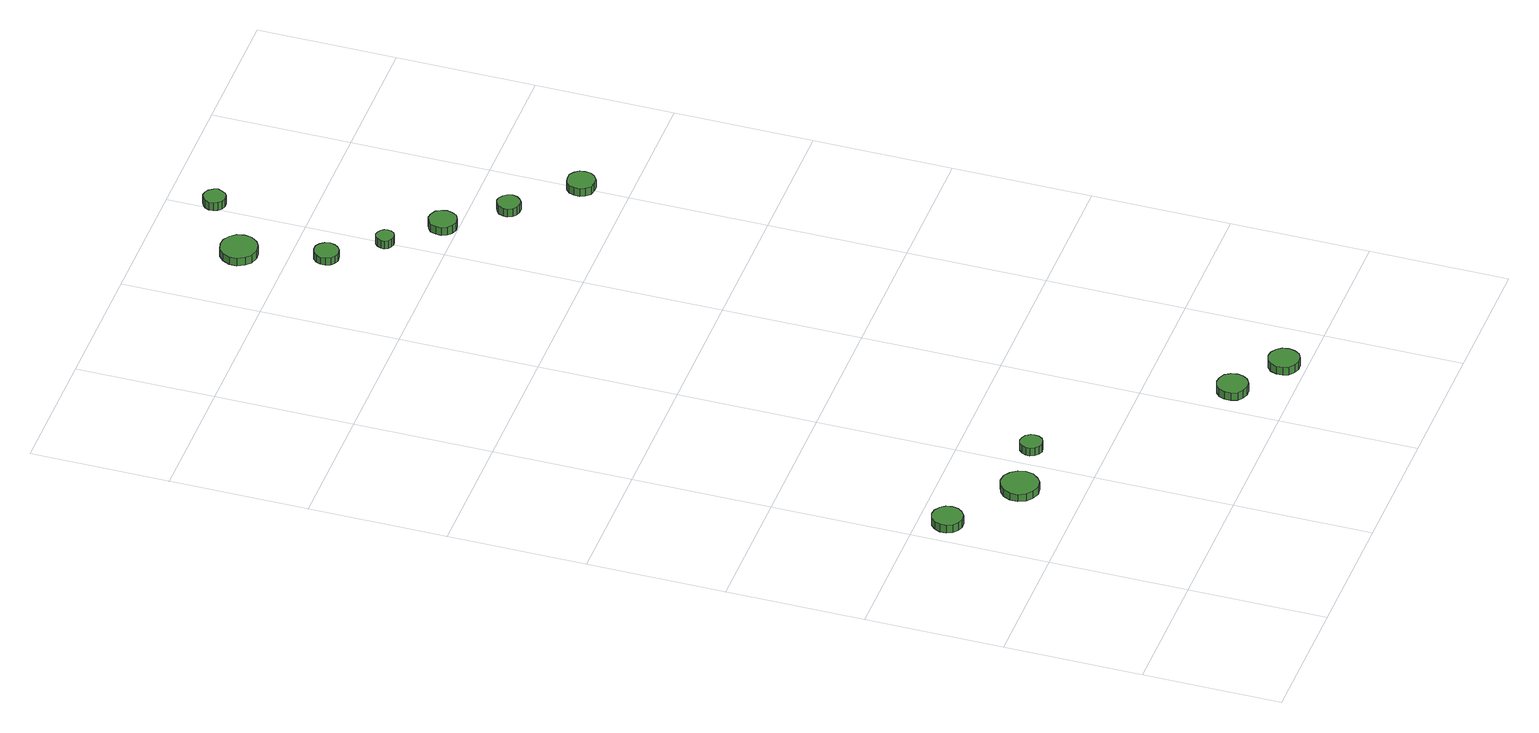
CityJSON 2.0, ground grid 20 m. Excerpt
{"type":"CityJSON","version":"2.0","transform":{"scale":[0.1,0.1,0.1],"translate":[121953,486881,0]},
"CityObjects":{
"tree1":{"type":"SolitaryVegetationObject","attributes":{"function":"something"},"geometry":[{"type":"MultiSurface","lod":"1","boundaries":[[[0,1,2,3,4,5,6,7,8,9,10,11,12,13,14]],[[15,16,17,18,19,20,21,22,23,24,25,26,27,28,29]],[[0,29,28,1]],[[1,28,27,2]],[[2,27,26,3]],[[3,26,25,4]],[[4,25,24,5]],[[5,24,23,6]],[[6,23,22,7]],[[7,22,21,8]],[[8,21,20,9]],[[9,20,19,10]],[[10,19,18,11]],[[11,18,17,12]],[[12,17,16,13]],[[13,16,15,14]],[[14,15,29,0]]]}]},
"tree2":{"type":"SolitaryVegetationObject","attributes":{"function":"something"},"geometry":[{"type":"MultiSurface","lod":"1","boundaries":[[[30,31,32,33,34,35,36,37,38,39,40,41,42,43,44]],[[45,46,47,48,49,50,51,52,53,54,55,56,57,58,59]],[[30,59,58,31]],[[31,58,57,32]],[[32,57,56,33]],[[33,56,55,34]],[[34,55,54,35]],[[35,54,53,36]],[[36,53,52,37]],[[37,52,51,38]],[[38,51,50,39]],[[39,50,49,40]],[[40,49,48,41]],[[41,48,47,42]],[[42,47,46,43]],[[43,46,45,44]],[[44,45,59,30]]]}]},
"tree3":{"type":"SolitaryVegetationObject","attributes":{"function":"something"},"geometry":[{"type":"MultiSurface","lod":"1","boundaries":[[[60,61,62,63,64,65,66,67,68,69,70,71,72,73,74]],[[75,76,77,78,79,80,81,82,83,84,85,86,87,88,89]],[[60,89,88,61]],[[61,88,87,62]],[[62,87,86,63]],[[63,86,85,64]],[[64,85,84,65]],[[65,84,83,66]],[[66,83,82,67]],[[67,82,81,68]],[[68,81,80,69]],[[69,80,79,70]],[[70,79,78,71]],[[71,78,77,72]],[[72,77,76,73]],[[73,76,75,74]],[[74,75,89,60]]]}]},
"tree4":{"type":"SolitaryVegetationObject","attributes":{"function":"something"},"geometry":[{"type":"MultiSurface","lod":"1","boundaries":[[[90,91,92,93,94,95,96,97,98,99,100,101,102,103,104]],[[105,106,107,108,109,110,111,112,113,114,115,116,117,118,119]],[[90,119,118,91]],[[91,118,117,92]],[[92,117,116,93]],[[93,116,115,94]],[[94,115,114,95]],[[95,114,113,96]],[[96,113,112,97]],[[97,112,111,98]],[[98,111,110,99]],[[99,110,109,100]],[[100,109,108,101]],[[101,108,107,102]],[[102,107,106,103]],[[103,106,105,104]],[[104,105,119,90]]]}]},
"tree5":{"type":"SolitaryVegetationObject","attributes":{"function":"something"},"geometry":[{"type":"MultiSurface","lod":"1","boundaries":[[[120,121,122,123,124,125,126,127,128,129,130,131,132,133,134]],[[135,136,137,138,139,140,141,142,143,144,145,146,147,148,149]],[[120,149,148,121]],[[121,148,147,122]],[[122,147,146,123]],[[123,146,145,124]],[[124,145,144,125]],[[125,144,143,126]],[[126,143,142,127]],[[127,142,141,128]],[[128,141,140,129]],[[129,140,139,130]],[[130,139,138,131]],[[131,138,137,132]],[[132,137,136,133]],[[133,136,135,134]],[[134,135,149,120]]]}]},
"tree6":{"type":"SolitaryVegetationObject","attributes":{"function":"something"},"geometry":[{"type":"MultiSurface","lod":"1","boundaries":[[[150,151,152,153,154,155,156,157,158,159,160,161,162,163,164]],[[165,166,167,168,169,170,171,172,173,174,175,176,177,178,179]],[[150,179,178,151]],[[151,178,177,152]],[[152,177,176,153]],[[153,176,175,154]],[[154,175,174,155]],[[155,174,173,156]],[[156,173,172,157]],[[157,172,171,158]],[[158,171,170,159]],[[159,170,169,160]],[[160,169,168,161]],[[161,168,167,162]],[[162,167,166,163]],[[163,166,165,164]],[[164,165,179,150]]]}]},
"tree7":{"type":"SolitaryVegetationObject","attributes":{"function":"something"},"geometry":[{"type":"MultiSurface","lod":"1","boundaries":[[[180,181,182,183,184,185,186,187,188,189,190,191,192,193,194]],[[195,196,197,198,199,200,201,202,203,204,205,206,207,208,209]],[[180,209,208,181]],[[181,208,207,182]],[[182,207,206,183]],[[183,206,205,184]],[[184,205,204,185]],[[185,204,203,186]],[[186,203,202,187]],[[187,202,201,188]],[[188,201,200,189]],[[189,200,199,190]],[[190,199,198,191]],[[191,198,197,192]],[[192,197,196,193]],[[193,196,195,194]],[[194,195,209,180]]]}]},
"tree8":{"type":"SolitaryVegetationObject","attributes":{"function":"something"},"geometry":[{"type":"MultiSurface","lod":"1","boundaries":[[[210,211,212,213,214,215,216,217,218,219,220,221,222,223,224]],[[225,226,227,228,229,230,231,232,233,234,235,236,237,238,239]],[[210,239,238,211]],[[211,238,237,212]],[[212,237,236,213]],[[213,236,235,214]],[[214,235,234,215]],[[215,234,233,216]],[[216,233,232,217]],[[217,232,231,218]],[[218,231,230,219]],[[219,230,229,220]],[[220,229,228,221]],[[221,228,227,222]],[[222,227,226,223]],[[223,226,225,224]],[[224,225,239,210]]]}]},
"tree9":{"type":"SolitaryVegetationObject","attributes":{"function":"something"},"geometry":[{"type":"MultiSurface","lod":"1","boundaries":[[[240,241,242,243,244,245,246,247,248,249,250,251,252,253,254]],[[255,256,257,258,259,260,261,262,263,264,265,266,267,268,269]],[[240,269,268,241]],[[241,268,267,242]],[[242,267,266,243]],[[243,266,265,244]],[[244,265,264,245]],[[245,264,263,246]],[[246,263,262,247]],[[247,262,261,248]],[[248,261,260,249]],[[249,260,259,250]],[[250,259,258,251]],[[251,258,257,252]],[[252,257,256,253]],[[253,256,255,254]],[[254,255,269,240]]]}]},
"tree10":{"type":"SolitaryVegetationObject","attributes":{"function":"something"},"geometry":[{"type":"MultiSurface","lod":"1","boundaries":[[[270,271,272,273,274,275,276,277,278,279,280,281,282,283,284]],[[285,286,287,288,289,290,291,292,293,294,295,296,297,298,299]],[[270,299,298,271]],[[271,298,297,272]],[[272,297,296,273]],[[273,296,295,274]],[[274,295,294,275]],[[275,294,293,276]],[[276,293,292,277]],[[277,292,291,278]],[[278,291,290,279]],[[279,290,289,280]],[[280,289,288,281]],[[281,288,287,282]],[[282,287,286,283]],[[283,286,285,284]],[[284,285,299,270]]]}]},
"tree11":{"type":"SolitaryVegetationObject","attributes":{"function":"something"},"geometry":[{"type":"MultiSurface","lod":"1","boundaries":[[[300,301,302,303,304,305,306,307,308,309,310,311,312,313,314]],[[315,316,317,318,319,320,321,322,323,324,325,326,327,328,329]],[[300,329,328,301]],[[301,328,327,302]],[[302,327,326,303]],[[303,326,325,304]],[[304,325,324,305]],[[305,324,323,306]],[[306,323,322,307]],[[307,322,321,308]],[[308,321,320,309]],[[309,320,319,310]],[[310,319,318,311]],[[311,318,317,312]],[[312,317,316,313]],[[313,316,315,314]],[[314,315,329,300]]]}]},
"tree12":{"type":"SolitaryVegetationObject","attributes":{"function":"something"},"geometry":[{"type":"MultiSurface","lod":"1","boundaries":[[[330,331,332,333,334,335,336,337,338,339,340,341,342,343,344]],[[345,346,347,348,349,350,351,352,353,354,355,356,357,358,359]],[[330,359,358,331]],[[331,358,357,332]],[[332,357,356,333]],[[333,356,355,334]],[[334,355,354,335]],[[335,354,353,336]],[[336,353,352,337]],[[337,352,351,338]],[[338,351,350,339]],[[339,350,349,340]],[[340,349,348,341]],[[341,348,347,342]],[[342,347,346,343]],[[343,346,345,344]],[[344,345,359,330]]]}]}
},
"vertices":[
[52,356,23],[50,365,23],[45,372,23],[37,377,23],[28,378,23],[19,375,23],[13,369,23],[9,360,23],[9,351,23],[13,343,23],[19,337,23],[28,334,23],[37,335,23],[45,340,23],[50,347,23],[50,347,10],[45,340,10],[37,335,10],[28,334,10],[19,337,10],[13,343,10],[9,351,10],[9,360,10],[13,369,10],[19,375,10],[28,378,10],[37,377,10],[45,372,10],[50,365,10],[52,356,10],
[158,285,23],[156,296,23],[149,305,23],[140,311,23],[129,312,23],[118,308,23],[110,301,23],[105,291,23],[105,279,23],[110,269,23],[118,262,23],[129,258,23],[140,259,23],[149,265,23],[156,274,23],[156,274,11],[149,265,11],[140,259,11],[129,258,11],[118,262,11],[110,269,11],[105,279,11],[105,291,11],[110,301,11],[118,308,11],[129,312,11],[140,311,11],[149,305,11],[156,296,11],[158,285,11],
[241,299,22],[240,305,22],[236,311,22],[230,314,22],[224,315,22],[218,313,22],[213,308,22],[210,302,22],[210,296,22],[213,290,22],[218,285,22],[224,283,22],[230,284,22],[236,287,22],[240,293,22],[240,293,9],[236,287,9],[230,284,9],[224,283,9],[218,285,9],[213,290,9],[210,296,9],[210,302,9],[213,308,9],[218,313,9],[224,315,9],[230,314,9],[236,311,9],[240,305,9],[241,299,9],
[457,78,22],[455,87,22],[450,95,22],[442,99,22],[433,100,22],[424,97,22],[417,91,22],[414,83,22],[414,74,22],[417,65,22],[424,59,22],[433,56,22],[442,57,22],[450,62,22],[455,69,22],[455,69,9],[450,62,9],[442,57,9],[433,56,9],[424,59,9],[417,65,9],[414,74,9],[414,83,9],[417,91,9],[424,97,9],[433,100,9],[442,99,9],[450,95,9],[455,87,9],[457,78,9],
[533,29,22],[531,38,22],[526,45,22],[518,50,22],[509,51,22],[500,48,22],[493,42,22],[490,33,22],[490,24,22],[493,16,22],[500,10,22],[509,7,22],[518,8,22],[526,12,22],[531,20,22],[531,20,9],[526,12,9],[518,8,9],[509,7,9],[500,10,9],[493,16,9],[490,24,9],[490,33,9],[493,42,9],[500,48,9],[509,51,9],[518,50,9],[526,45,9],[531,38,9],[533,29,9],
[362,1352,14],[360,1359,14],[356,1365,14],[350,1369,14],[342,1369,14],[335,1367,14],[330,1362,14],[327,1355,14],[327,1348,14],[330,1341,14],[335,1337,14],[342,1334,14],[350,1335,14],[356,1339,14],[360,1345,14],[360,1345,2],[356,1339,2],[350,1335,2],[342,1334,2],[335,1337,2],[330,1341,2],[327,1348,2],[327,1355,2],[330,1362,2],[335,1367,2],[342,1369,2],[350,1369,2],[356,1365,2],[360,1359,2],[362,1352,2],
[341,1468,15],[339,1479,15],[332,1487,15],[323,1493,15],[312,1494,15],[301,1491,15],[293,1483,15],[288,1473,15],[288,1462,15],[293,1452,15],[301,1445,15],[312,1441,15],[323,1443,15],[332,1448,15],[339,1457,15],[339,1457,2],[332,1448,2],[323,1443,2],[312,1441,2],[301,1445,2],[293,1452,2],[288,1462,2],[288,1473,2],[293,1483,2],[301,1491,2],[312,1494,2],[323,1493,2],[332,1487,2],[339,1479,2],[341,1468,2],
[414,1286,14],[413,1291,14],[410,1295,14],[405,1298,14],[400,1299,14],[395,1297,14],[391,1293,14],[388,1288,14],[388,1283,14],[391,1278,14],[395,1275,14],[400,1273,14],[405,1274,14],[410,1276,14],[413,1281,14],[413,1281,1],[410,1276,1],[405,1274,1],[400,1273,1],[395,1275,1],[391,1278,1],[388,1283,1],[388,1288,1],[391,1293,1],[395,1297,1],[400,1299,1],[405,1298,1],[410,1295,1],[413,1291,1],[414,1286,1],
[479,1222,15],[477,1230,15],[473,1237,15],[465,1241,15],[457,1242,15],[449,1239,15],[443,1234,15],[440,1226,15],[440,1218,15],[443,1210,15],[449,1205,15],[457,1202,15],[465,1203,15],[473,1207,15],[477,1214,15],[477,1214,2],[473,1207,2],[465,1203,2],[457,1202,2],[449,1205,2],[443,1210,2],[440,1218,2],[440,1226,2],[443,1234,2],[449,1239,2],[457,1242,2],[465,1241,2],[473,1237,2],[477,1230,2],[479,1222,2],
[538,1147,17],[536,1154,17],[532,1159,17],[526,1163,17],[520,1164,17],[513,1161,17],[508,1157,17],[505,1150,17],[505,1144,17],[508,1137,17],[513,1133,17],[520,1131,17],[526,1131,17],[532,1135,17],[536,1140,17],[536,1140,4],[532,1135,4],[526,1131,4],[520,1131,4],[513,1133,4],[508,1137,4],[505,1144,4],[505,1150,4],[508,1157,4],[513,1161,4],[520,1164,4],[526,1163,4],[532,1159,4],[536,1154,4],[538,1147,4],
[429,1535,14],[427,1541,14],[423,1547,14],[418,1550,14],[411,1551,14],[405,1549,14],[400,1544,14],[397,1538,14],[397,1532,14],[400,1526,14],[405,1521,14],[411,1519,14],[418,1520,14],[423,1523,14],[427,1529,14],[427,1529,1],[423,1523,1],[418,1520,1],[411,1519,1],[405,1521,1],[400,1526,1],[397,1532,1],[397,1538,1],[400,1544,1],[405,1549,1],[411,1551,1],[418,1550,1],[423,1547,1],[427,1541,1],[429,1535,1],
[616,1068,19],[615,1076,19],[610,1082,19],[603,1087,19],[594,1087,19],[586,1085,19],[580,1079,19],[577,1072,19],[577,1063,19],[580,1056,19],[586,1050,19],[594,1048,19],[603,1048,19],[610,1053,19],[615,1059,19],[615,1059,6],[610,1053,6],[603,1048,6],[594,1048,6],[586,1050,6],[580,1056,6],[577,1063,6],[577,1072,6],[580,1079,6],[586,1085,6],[594,1087,6],[603,1087,6],[610,1082,6],[615,1076,6],[616,1068,6]
]}
